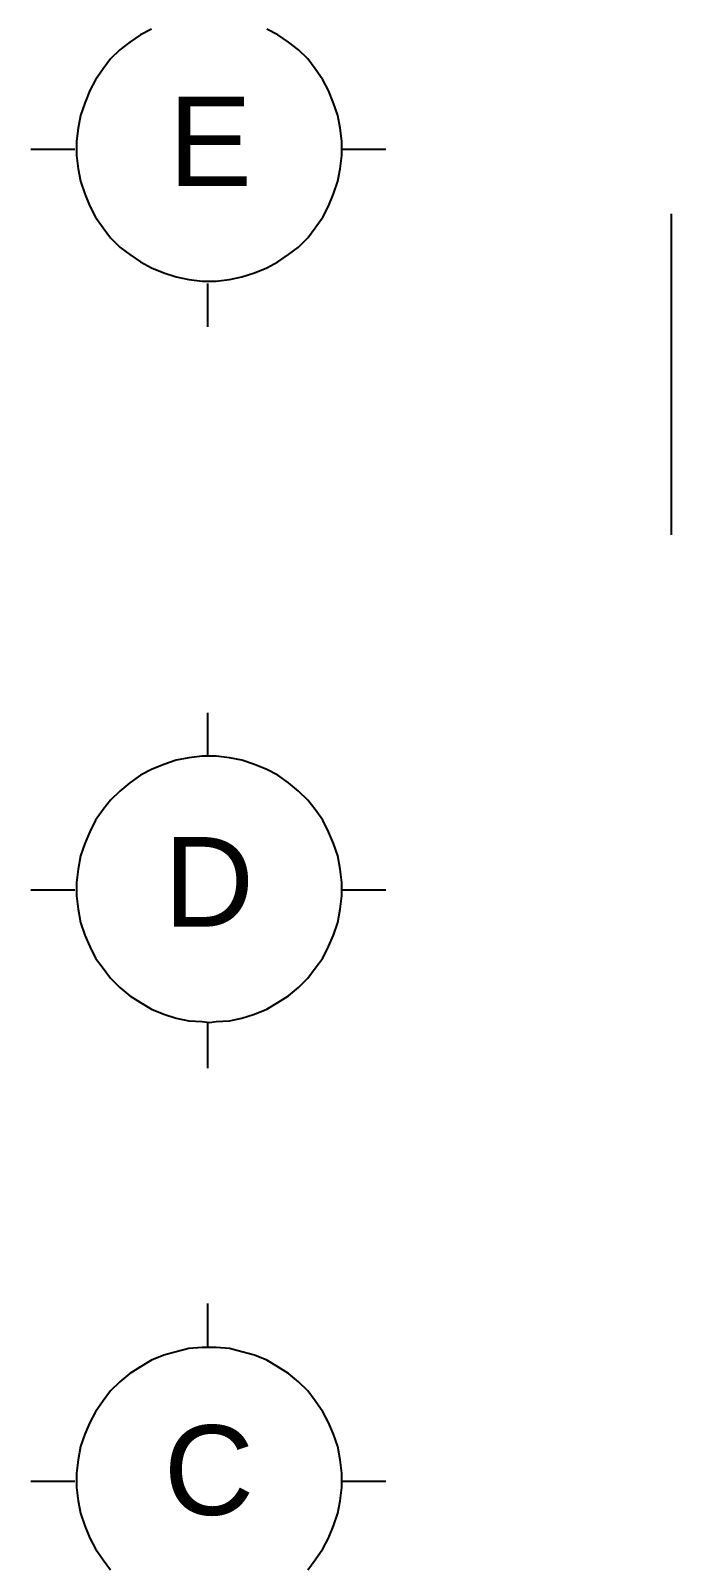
# Model space of a CAD drawing. Header units: millimetres. Extents: x 5 to 415, y 48 to 251.
# Drawn here: x 4.78 to 18.36, y 104.06 to 136.6 of the extents above; entities that cross this region are included whole.
import ezdxf

# ---------------------------------------------------------------- set-up
doc = ezdxf.new("R2010")
doc.units = ezdxf.units.MM
doc.layers.add('P', color=7, linetype='Continuous')
doc.layers.add('T', color=7, linetype='Continuous')

msp = doc.modelspace()

# ---------------------------------------------------------------- linework, layer by layer
at = {"layer": 'P'}
for points in [[(6.879, 136.349), (6.668, 136.19)], [(7.108, 136.507), (6.879, 136.349)], [(7.338, 136.631), (7.108, 136.507)], [(10.019, 136.507), (9.79, 136.631)], [(10.248, 136.349), (10.019, 136.507)], [(10.46, 136.19), (10.248, 136.349)], [(6.668, 136.19), (6.473, 135.996)], [(10.654, 135.996), (10.46, 136.19)], [(6.315, 135.784), (6.156, 135.555)], [(6.473, 135.996), (6.315, 135.784)], [(10.813, 135.784), (10.654, 135.996)], [(10.971, 135.555), (10.813, 135.784)], [(6.156, 135.555), (6.033, 135.326)], [(11.095, 135.326), (10.971, 135.555)], [(5.927, 135.061), (5.838, 134.796)], [(6.033, 135.326), (5.927, 135.061)], [(11.201, 135.061), (11.095, 135.326)], [(11.289, 134.796), (11.201, 135.061)], [(5.838, 134.796), (5.786, 134.532)], [(11.342, 134.532), (11.289, 134.796)], [(5.786, 134.532), (5.75, 134.25)], [(11.377, 134.25), (11.342, 134.532)], [(5.715, 134.073), (4.78, 134.073)], [(5.75, 134.25), (5.75, 134.091)], [(5.75, 134.091), (5.75, 133.95)], [(11.377, 134.091), (11.377, 134.25)], [(11.377, 133.95), (11.377, 134.091)], [(12.312, 134.073), (11.377, 134.073)], [(5.75, 133.95), (5.786, 133.668)], [(11.342, 133.668), (11.377, 133.95)], [(5.786, 133.668), (5.838, 133.403)], [(5.838, 133.403), (5.927, 133.138)], [(11.201, 133.138), (11.289, 133.403)], [(11.289, 133.403), (11.342, 133.668)], [(5.927, 133.138), (6.033, 132.874)], [(11.095, 132.874), (11.201, 133.138)], [(6.033, 132.874), (6.156, 132.644)], [(10.971, 132.644), (11.095, 132.874)], [(6.156, 132.644), (6.315, 132.415)], [(10.813, 132.415), (10.971, 132.644)], [(18.362, 132.715), (18.362, 125.906)], [(6.315, 132.415), (6.473, 132.203)], [(6.473, 132.203), (6.668, 132.009)], [(10.46, 132.009), (10.654, 132.203)], [(10.654, 132.203), (10.813, 132.415)], [(6.668, 132.009), (6.879, 131.851)], [(6.879, 131.851), (7.108, 131.692)], [(10.019, 131.692), (10.248, 131.851)], [(10.248, 131.851), (10.46, 132.009)], [(7.108, 131.692), (7.338, 131.568)], [(7.338, 131.568), (7.602, 131.463)], [(7.602, 131.463), (7.867, 131.374)], [(9.26, 131.374), (9.525, 131.463)], [(9.525, 131.463), (9.79, 131.568)], [(9.79, 131.568), (10.019, 131.692)], [(7.867, 131.374), (8.132, 131.322)], [(8.132, 131.322), (8.414, 131.286)], [(8.414, 131.286), (8.573, 131.286)], [(8.537, 130.316), (8.537, 131.233)], [(8.573, 131.286), (8.714, 131.286)], [(8.714, 131.286), (8.996, 131.322)], [(8.996, 131.322), (9.26, 131.374)], [(8.537, 121.214), (8.537, 122.132)], [(7.867, 121.126), (7.602, 121.038)], [(8.132, 121.179), (7.867, 121.126)], [(8.414, 121.214), (8.132, 121.179)], [(8.573, 121.214), (8.414, 121.214)], [(8.714, 121.214), (8.573, 121.214)], [(8.996, 121.179), (8.714, 121.214)], [(9.26, 121.126), (8.996, 121.179)], [(9.525, 121.038), (9.26, 121.126)], [(7.108, 120.809), (6.879, 120.65)], [(7.338, 120.932), (7.108, 120.809)], [(7.602, 121.038), (7.338, 120.932)], [(9.79, 120.932), (9.525, 121.038)], [(10.019, 120.809), (9.79, 120.932)], [(10.248, 120.65), (10.019, 120.809)], [(6.668, 120.474), (6.473, 120.28)], [(6.879, 120.65), (6.668, 120.474)], [(10.46, 120.474), (10.248, 120.65)], [(10.654, 120.28), (10.46, 120.474)], [(6.315, 120.086), (6.156, 119.856)], [(6.473, 120.28), (6.315, 120.086)], [(10.813, 120.086), (10.654, 120.28)], [(10.971, 119.856), (10.813, 120.086)], [(6.156, 119.856), (6.033, 119.609)], [(11.095, 119.609), (10.971, 119.856)], [(6.033, 119.609), (5.927, 119.362)], [(11.201, 119.362), (11.095, 119.609)], [(5.838, 119.098), (5.786, 118.816)], [(5.927, 119.362), (5.838, 119.098)], [(11.289, 119.098), (11.201, 119.362)], [(11.342, 118.816), (11.289, 119.098)], [(5.786, 118.816), (5.75, 118.533)], [(11.377, 118.533), (11.342, 118.816)], [(5.75, 118.533), (5.75, 118.392)], [(11.377, 118.392), (11.377, 118.533)], [(5.715, 118.375), (4.78, 118.375)], [(5.75, 118.392), (5.75, 118.251)], [(5.75, 118.251), (5.786, 117.969)], [(11.342, 117.969), (11.377, 118.251)], [(11.377, 118.251), (11.377, 118.392)], [(12.312, 118.375), (11.377, 118.375)], [(5.786, 117.969), (5.838, 117.687)], [(11.289, 117.687), (11.342, 117.969)], [(5.838, 117.687), (5.927, 117.422)], [(11.201, 117.422), (11.289, 117.687)], [(5.927, 117.422), (6.033, 117.175)], [(6.033, 117.175), (6.156, 116.928)], [(10.971, 116.928), (11.095, 117.175)], [(11.095, 117.175), (11.201, 117.422)], [(6.156, 116.928), (6.315, 116.717)], [(10.813, 116.717), (10.971, 116.928)], [(6.315, 116.717), (6.473, 116.505)], [(6.473, 116.505), (6.668, 116.311)], [(10.46, 116.311), (10.654, 116.505)], [(10.654, 116.505), (10.813, 116.717)], [(6.668, 116.311), (6.879, 116.134)], [(10.248, 116.134), (10.46, 116.311)], [(6.879, 116.134), (7.108, 115.993)], [(7.108, 115.993), (7.338, 115.852)], [(7.338, 115.852), (7.602, 115.746)], [(9.525, 115.746), (9.79, 115.852)], [(9.79, 115.852), (10.019, 115.993)], [(10.019, 115.993), (10.248, 116.134)], [(7.602, 115.746), (7.867, 115.658)], [(7.867, 115.658), (8.132, 115.605)], [(8.132, 115.605), (8.414, 115.588)], [(8.414, 115.588), (8.573, 115.57)], [(8.537, 114.6), (8.537, 115.57)], [(8.573, 115.57), (8.714, 115.588)], [(8.714, 115.588), (8.996, 115.605)], [(8.996, 115.605), (9.26, 115.658)], [(9.26, 115.658), (9.525, 115.746)], [(8.537, 108.673), (8.537, 109.608)], [(7.338, 108.409), (7.108, 108.268)], [(7.602, 108.514), (7.338, 108.409)], [(7.867, 108.585), (7.602, 108.514)], [(8.132, 108.656), (7.867, 108.585)], [(8.414, 108.673), (8.132, 108.656)], [(8.573, 108.673), (8.414, 108.673)], [(8.714, 108.673), (8.573, 108.673)], [(8.996, 108.656), (8.714, 108.673)], [(9.26, 108.585), (8.996, 108.656)], [(9.525, 108.514), (9.26, 108.585)], [(9.79, 108.409), (9.525, 108.514)], [(10.019, 108.268), (9.79, 108.409)], [(6.879, 108.126), (6.668, 107.95)], [(7.108, 108.268), (6.879, 108.126)], [(10.248, 108.126), (10.019, 108.268)], [(10.46, 107.95), (10.248, 108.126)], [(6.473, 107.756), (6.315, 107.544)], [(6.668, 107.95), (6.473, 107.756)], [(10.654, 107.756), (10.46, 107.95)], [(10.813, 107.544), (10.654, 107.756)], [(6.315, 107.544), (6.156, 107.315)], [(10.971, 107.315), (10.813, 107.544)], [(6.033, 107.086), (5.927, 106.839)], [(6.156, 107.315), (6.033, 107.086)], [(11.095, 107.086), (10.971, 107.315)], [(11.201, 106.839), (11.095, 107.086)], [(5.927, 106.839), (5.838, 106.574)], [(11.289, 106.574), (11.201, 106.839)], [(5.838, 106.574), (5.786, 106.292)], [(11.342, 106.292), (11.289, 106.574)], [(5.786, 106.292), (5.75, 106.01)], [(11.377, 106.01), (11.342, 106.292)], [(5.715, 105.833), (4.78, 105.833)], [(5.75, 106.01), (5.75, 105.869)], [(5.75, 105.869), (5.75, 105.71)], [(11.377, 105.869), (11.377, 106.01)], [(11.377, 105.71), (11.377, 105.869)], [(12.312, 105.833), (11.377, 105.833)], [(5.75, 105.71), (5.786, 105.428)], [(5.786, 105.428), (5.838, 105.163)], [(11.289, 105.163), (11.342, 105.428)], [(11.342, 105.428), (11.377, 105.71)], [(5.838, 105.163), (5.927, 104.898)], [(11.201, 104.898), (11.289, 105.163)], [(5.927, 104.898), (6.033, 104.634)], [(11.095, 104.634), (11.201, 104.898)], [(6.033, 104.634), (6.156, 104.405)], [(10.971, 104.405), (11.095, 104.634)], [(6.156, 104.405), (6.315, 104.175)], [(6.315, 104.175), (6.473, 103.964)], [(10.654, 103.964), (10.813, 104.175)], [(10.813, 104.175), (10.971, 104.405)]]:
    msp.add_lwpolyline(points, dxfattribs=at)

# ---------------------------------------------------------------- texts
at = {"layer": 'T', "char_height": 1.9, "attachment_point": 7}
for s, insert in [('{\\fArial|b0|i0|c0|p18;E}', (7.7, 133.3)), ('{\\fArial|b0|i0|c0|p18;D}', (7.6, 117.6)), ('{\\fArial|b0|i0|c0|p18;C}', (7.6, 105.1))]:
    msp.add_mtext(s, dxfattribs=dict(at, insert=insert))

doc.saveas('drawing.dxf')
